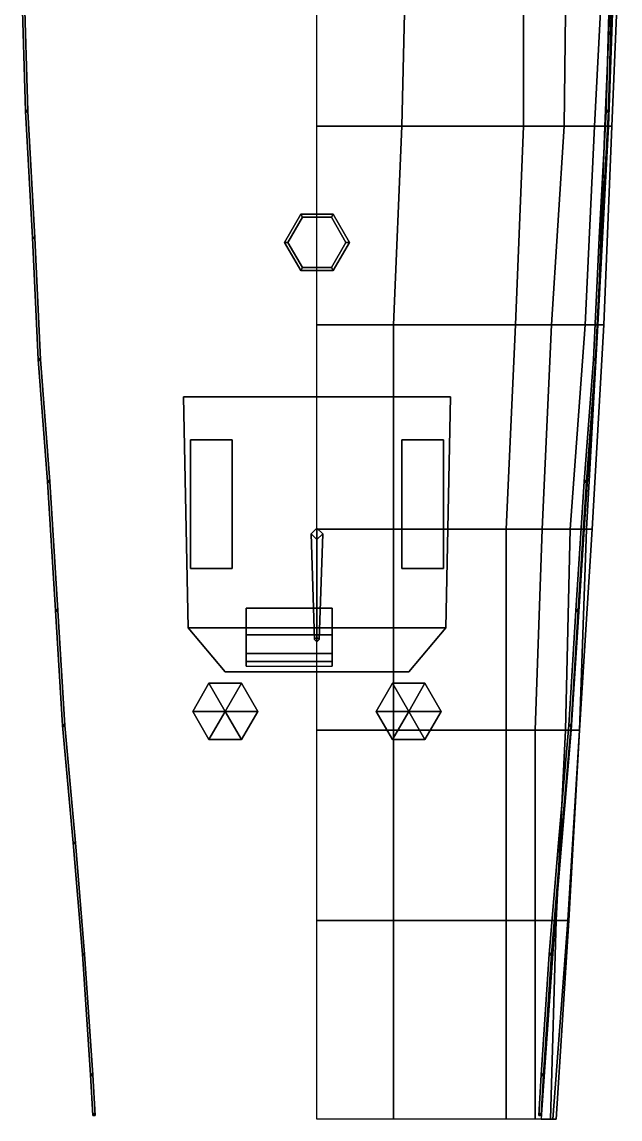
# Model space of a CAD drawing. Extents: x -2.7 to 2.7, y -17.4 to 17.4.
# Drawn here: x -2.54 to 2.61, y -17.45 to -8 of the extents above; entities that cross this region are included whole.
import ezdxf

# ---------------------------------------------------------------- set-up
doc = ezdxf.new("R2010")
doc.units = 0
doc.layers.get('0').update_dxf_attribs({"linetype": 'CONTINUOUS'})

msp = doc.modelspace()

# ---------------------------------------------------------------- linework, layer by layer
for points in [[(0, -8.9, -1.3), (0, -7.19, -1.42), (0.77, -7.19, -1.16), (0.73, -8.9, -1.09)], [(0.73, -8.9, -1.09), (0.77, -7.19, -1.16), (1.78, -7.19, -1), (1.78, -8.9, -0.94)], [(1.78, -8.9, -0.94), (1.78, -7.19, -1), (2.15, -7.19, -0.85), (2.13, -8.9, -0.77)], [(2.13, -8.9, -0.77), (2.15, -7.19, -0.85), (2.48, -7.19, -0.53), (2.39, -8.9, -0.53)], [(2.39, -8.9, -0.53), (2.48, -7.19, -0.53), (2.55, -7.19, -0.29), (2.48, -8.9, -0.29)], [(2.48, -8.9, -0.29), (2.55, -7.19, -0.29), (2.61, -7.19, 0.11), (2.54, -8.9, 0.11)], [(2.54, -8.9, 0.51), (2.61, -7.19, 0.51), (2.57, -7.19, 1.53), (2.51, -8.9, 1.53)], [(2.54, -8.9, 0.11), (2.61, -7.19, 0.11), (2.61, -7.19, 0.51), (2.54, -8.9, 0.51)], [(-2.51, -8.77, 2.35), (-2.54, -7.71, 2.36), (-2.52, -7.71, 2.36), (-2.49, -8.77, 2.35)], [(-2.49, -8.77, 2.35), (-2.52, -7.71, 2.36), (-2.54, -7.71, 2.36), (-2.51, -8.77, 2.35)], [(2.51, -8.77, 2.35), (2.54, -7.71, 2.36), (2.52, -7.71, 2.36), (2.49, -8.77, 2.35)], [(2.49, -8.77, 2.35), (2.52, -7.71, 2.36), (2.54, -7.71, 2.36), (2.51, -8.77, 2.35)], [(-2.43, -9.86, 2.35), (-2.49, -8.77, 2.35), (-2.51, -8.77, 2.35), (-2.45, -9.86, 2.35)], [(-2.45, -9.86, 2.35), (-2.51, -8.77, 2.35), (-2.49, -8.77, 2.35), (-2.43, -9.86, 2.35)], [(-2.505, -8.7613, 2.35), (-2.49, -8.77, 2.35), (-2.49, -8.77, 1.53), (-2.505, -8.7613, 1.53)], [(-2.505, -8.7787, 2.35), (-2.505, -8.7613, 2.35), (-2.505, -8.7613, 1.53), (-2.505, -8.7787, 1.53)], [(-2.49, -8.77, 2.35), (-2.505, -8.7787, 2.35), (-2.505, -8.7787, 1.53), (-2.49, -8.77, 1.53)], [(2.43, -9.86, 2.35), (2.49, -8.77, 2.35), (2.51, -8.77, 2.35), (2.45, -9.86, 2.35)], [(2.45, -9.86, 2.35), (2.51, -8.77, 2.35), (2.49, -8.77, 2.35), (2.43, -9.86, 2.35)], [(2.505, -8.7613, 1.53), (2.49, -8.77, 1.53), (2.49, -8.77, 2.35), (2.505, -8.7613, 2.35)], [(2.49, -8.77, 1.53), (2.505, -8.7787, 1.53), (2.505, -8.7787, 2.35), (2.49, -8.77, 2.35)], [(2.505, -8.7787, 1.53), (2.505, -8.7613, 1.53), (2.505, -8.7613, 2.35), (2.505, -8.7787, 2.35)], [(0, -10.61, -1.15), (0, -8.9, -1.3), (0.73, -8.9, -1.09), (0.66, -10.61, -1.02)], [(0.66, -10.61, -1.02), (0.73, -8.9, -1.09), (1.78, -8.9, -0.94), (1.71, -10.61, -0.86)], [(1.71, -10.61, -0.86), (1.78, -8.9, -0.94), (2.13, -8.9, -0.77), (2.02, -10.61, -0.76)], [(2.02, -10.61, -0.76), (2.13, -8.9, -0.77), (2.39, -8.9, -0.53), (2.31, -10.61, -0.53)], [(2.31, -10.61, -0.53), (2.39, -8.9, -0.53), (2.48, -8.9, -0.29), (2.42, -10.61, -0.29)], [(2.42, -10.61, -0.29), (2.48, -8.9, -0.29), (2.54, -8.9, 0.11), (2.47, -10.61, 0.27)], [(2.47, -10.61, 0.51), (2.54, -8.9, 0.51), (2.51, -8.9, 1.53), (2.42, -10.61, 1.53)], [(2.47, -10.61, 0.27), (2.54, -8.9, 0.11), (2.54, -8.9, 0.51), (2.47, -10.61, 0.51)], [(-0.25, -9.9, 1.61), (-0.125, -9.6835, 1.61), (-0.14, -9.6575, 1.58), (-0.28, -9.9, 1.58)], [(-0.14, -9.6575, 1.53), (-0.28, -9.9, 1.53), (-0.28, -9.9, 1.58), (-0.14, -9.6575, 1.58)], [(-0.125, -9.6835, 1.61), (-0.25, -9.9, 1.61), (-0.25, -9.9, 2.38), (-0.125, -9.6835, 2.38)], [(0.14, -9.6575, 1.53), (-0.14, -9.6575, 1.53), (-0.14, -9.6575, 1.58), (0.14, -9.6575, 1.58)], [(-0.125, -9.6835, 1.61), (0.125, -9.6835, 1.61), (0.14, -9.6575, 1.58), (-0.14, -9.6575, 1.58)], [(0.125, -9.6835, 1.61), (-0.125, -9.6835, 1.61), (-0.125, -9.6835, 2.38), (0.125, -9.6835, 2.38)], [(0.125, -9.6835, 1.61), (0.25, -9.9, 1.61), (0.28, -9.9, 1.58), (0.14, -9.6575, 1.58)], [(0.25, -9.9, 1.61), (0.125, -9.6835, 1.61), (0.125, -9.6835, 2.38), (0.25, -9.9, 2.38)], [(0.28, -9.9, 1.53), (0.14, -9.6575, 1.53), (0.14, -9.6575, 1.58), (0.28, -9.9, 1.58)], [(-2.38, -10.91, 2.34), (-2.43, -9.86, 2.35), (-2.45, -9.86, 2.35), (-2.4, -10.91, 2.34)], [(-2.4, -10.91, 2.34), (-2.45, -9.86, 2.35), (-2.43, -9.86, 2.35), (-2.38, -10.91, 2.34)], [(-2.445, -9.8513, 2.35), (-2.43, -9.86, 2.35), (-2.43, -9.86, 1.53), (-2.445, -9.8513, 1.53)], [(-2.445, -9.8687, 2.35), (-2.445, -9.8513, 2.35), (-2.445, -9.8513, 1.53), (-2.445, -9.8687, 1.53)], [(-2.43, -9.86, 2.35), (-2.445, -9.8687, 2.35), (-2.445, -9.8687, 1.53), (-2.43, -9.86, 1.53)], [(-0.125, -10.1165, 1.61), (-0.25, -9.9, 1.61), (-0.28, -9.9, 1.58), (-0.14, -10.1425, 1.58)], [(-0.28, -9.9, 1.53), (-0.14, -10.1425, 1.53), (-0.14, -10.1425, 1.58), (-0.28, -9.9, 1.58)], [(-0.25, -9.9, 1.61), (-0.125, -10.1165, 1.61), (-0.125, -10.1165, 2.38), (-0.25, -9.9, 2.38)], [(0.125, -10.1165, 1.61), (0.25, -9.9, 1.61), (0.25, -9.9, 2.38), (0.125, -10.1165, 2.38)], [(0.25, -9.9, 1.61), (0.125, -10.1165, 1.61), (0.14, -10.1425, 1.58), (0.28, -9.9, 1.58)], [(0.14, -10.1425, 1.53), (0.28, -9.9, 1.53), (0.28, -9.9, 1.58), (0.14, -10.1425, 1.58)], [(2.4, -10.91, 2.34), (2.45, -9.86, 2.35), (2.43, -9.86, 2.35), (2.38, -10.91, 2.34)], [(2.38, -10.91, 2.34), (2.43, -9.86, 2.35), (2.45, -9.86, 2.35), (2.4, -10.91, 2.34)], [(2.445, -9.8513, 1.53), (2.43, -9.86, 1.53), (2.43, -9.86, 2.35), (2.445, -9.8513, 2.35)], [(2.43, -9.86, 1.53), (2.445, -9.8687, 1.53), (2.445, -9.8687, 2.35), (2.43, -9.86, 2.35)], [(2.445, -9.8687, 1.53), (2.445, -9.8513, 1.53), (2.445, -9.8513, 2.35), (2.445, -9.8687, 2.35)], [(0.125, -10.1165, 1.61), (-0.125, -10.1165, 1.61), (-0.14, -10.1425, 1.58), (0.14, -10.1425, 1.58)], [(-0.14, -10.1425, 1.53), (0.14, -10.1425, 1.53), (0.14, -10.1425, 1.58), (-0.14, -10.1425, 1.58)], [(-0.125, -10.1165, 1.61), (0.125, -10.1165, 1.61), (0.125, -10.1165, 2.38), (-0.125, -10.1165, 2.38)], [(0, -12.37, -1.06), (0, -10.61, -1.15), (0.66, -10.61, -1.02), (0.66, -12.37, -0.9)], [(0.66, -12.37, -0.9), (0.66, -10.61, -1.02), (1.71, -10.61, -0.86), (1.63, -12.37, -0.79)], [(1.63, -12.37, -0.79), (1.71, -10.61, -0.86), (2.02, -10.61, -0.76), (1.94, -12.37, -0.7)], [(1.94, -12.37, -0.7), (2.02, -10.61, -0.76), (2.31, -10.61, -0.53), (2.18, -12.37, -0.53)], [(2.18, -12.37, -0.53), (2.31, -10.61, -0.53), (2.42, -10.61, -0.29), (2.32, -12.37, -0.29)], [(2.37, -12.37, 0.51), (2.47, -10.61, 0.51), (2.42, -10.61, 1.53), (2.3, -12.37, 1.53)], [(2.32, -12.37, -0.29), (2.42, -10.61, -0.29), (2.47, -10.61, 0.27), (2.37, -12.37, 0.27)], [(2.37, -12.37, 0.27), (2.47, -10.61, 0.27), (2.47, -10.61, 0.51), (2.37, -12.37, 0.51)], [(-2.32, -11.96, 2.32), (-2.4, -10.91, 2.34), (-2.38, -10.91, 2.34), (-2.3, -11.96, 2.32)], [(-2.3, -11.96, 2.32), (-2.38, -10.91, 2.34), (-2.4, -10.91, 2.34), (-2.32, -11.96, 2.32)], [(-2.395, -10.9187, 2.34), (-2.395, -10.9013, 2.34), (-2.395, -10.9013, 1.53), (-2.395, -10.9187, 1.53)], [(-2.395, -10.9013, 2.34), (-2.38, -10.91, 2.34), (-2.38, -10.91, 1.53), (-2.395, -10.9013, 1.53)], [(-2.38, -10.91, 2.34), (-2.395, -10.9187, 2.34), (-2.395, -10.9187, 1.53), (-2.38, -10.91, 1.53)], [(2.3, -11.96, 2.32), (2.38, -10.91, 2.34), (2.4, -10.91, 2.34), (2.32, -11.96, 2.32)], [(2.32, -11.96, 2.32), (2.4, -10.91, 2.34), (2.38, -10.91, 2.34), (2.3, -11.96, 2.32)], [(2.395, -10.9013, 1.53), (2.38, -10.91, 1.53), (2.38, -10.91, 2.34), (2.395, -10.9013, 2.34)], [(2.38, -10.91, 1.53), (2.395, -10.9187, 1.53), (2.395, -10.9187, 2.34), (2.38, -10.91, 2.34)], [(2.395, -10.9187, 1.53), (2.395, -10.9013, 1.53), (2.395, -10.9013, 2.34), (2.395, -10.9187, 2.34)], [(1.15, -11.23, 1.77), (-1.15, -11.23, 1.77), (-1.11, -13.22, 1.77), (1.11, -13.22, 1.77)], [(1.15, -11.23, 1.53), (-1.15, -11.23, 1.53), (-1.15, -11.23, 1.77), (1.15, -11.23, 1.77)], [(-1.11, -13.22, 1.77), (-1.15, -11.23, 1.77), (-1.15, -11.23, 1.53), (-1.11, -13.22, 1.53)], [(1.11, -13.22, 1.53), (1.15, -11.23, 1.53), (1.15, -11.23, 1.77), (1.11, -13.22, 1.77)], [(-1.09, -12.71, 2.33), (-1.09, -11.6, 2.33), (-1.09, -11.6, 1.77), (-1.09, -12.71, 1.77)], [(-0.73, -11.6, 2.33), (-1.09, -11.6, 2.33), (-1.09, -12.71, 2.33), (-0.73, -12.71, 2.33)], [(-0.73, -11.6, 1.77), (-1.09, -11.6, 1.77), (-1.09, -11.6, 2.33), (-0.73, -11.6, 2.33)], [(-0.73, -12.71, 1.77), (-0.73, -11.6, 1.77), (-0.73, -11.6, 2.33), (-0.73, -12.71, 2.33)], [(1.09, -11.6, 2.33), (0.73, -11.6, 2.33), (0.73, -12.71, 2.33), (1.09, -12.71, 2.33)], [(1.09, -11.6, 1.77), (0.73, -11.6, 1.77), (0.73, -11.6, 2.33), (1.09, -11.6, 2.33)], [(0.73, -12.71, 2.33), (0.73, -11.6, 2.33), (0.73, -11.6, 1.77), (0.73, -12.71, 1.77)], [(1.09, -12.71, 1.77), (1.09, -11.6, 1.77), (1.09, -11.6, 2.33), (1.09, -12.71, 2.33)], [(-2.23, -13.07, 2.32), (-2.3, -11.96, 2.32), (-2.32, -11.96, 2.32), (-2.25, -13.07, 2.32)], [(-2.25, -13.07, 2.32), (-2.32, -11.96, 2.32), (-2.3, -11.96, 2.32), (-2.23, -13.07, 2.32)], [(-2.315, -11.9513, 2.32), (-2.3, -11.96, 2.32), (-2.3, -11.96, 1.53), (-2.315, -11.9513, 1.53)], [(-2.315, -11.9687, 2.32), (-2.315, -11.9513, 2.32), (-2.315, -11.9513, 1.53), (-2.315, -11.9687, 1.53)], [(-2.3, -11.96, 2.32), (-2.315, -11.9687, 2.32), (-2.315, -11.9687, 1.53), (-2.3, -11.96, 1.53)], [(2.25, -13.07, 2.32), (2.32, -11.96, 2.32), (2.3, -11.96, 2.32), (2.23, -13.07, 2.32)], [(2.23, -13.07, 2.32), (2.3, -11.96, 2.32), (2.32, -11.96, 2.32), (2.25, -13.07, 2.32)], [(2.315, -11.9513, 1.53), (2.3, -11.96, 1.53), (2.3, -11.96, 2.32), (2.315, -11.9513, 2.32)], [(2.3, -11.96, 1.53), (2.315, -11.9687, 1.53), (2.315, -11.9687, 2.32), (2.3, -11.96, 2.32)], [(2.315, -11.9687, 1.53), (2.315, -11.9513, 1.53), (2.315, -11.9513, 2.32), (2.315, -11.9687, 2.32)], [(0, -12.36, 1.77), (-0.05, -12.41, 1.77), (-0.02, -13.32, 4.1), (0, -13.3, 4.1)], [(0.05, -12.41, 1.77), (0, -12.36, 1.77), (0, -13.3, 4.1), (0.02, -13.32, 4.1)], [(0, -14.1, -0.9), (0, -12.37, -1.06), (0.66, -12.37, -0.9), (0.66, -14.1, -0.79)], [(0.66, -14.1, -0.79), (0.66, -12.37, -0.9), (1.63, -12.37, -0.79), (1.63, -14.1, -0.7)], [(1.63, -14.1, -0.7), (1.63, -12.37, -0.79), (1.94, -12.37, -0.7), (1.88, -14.1, -0.62)], [(1.88, -14.1, -0.62), (1.94, -12.37, -0.7), (2.18, -12.37, -0.53), (2.14, -14.1, -0.41)], [(2.14, -14.1, -0.41), (2.18, -12.37, -0.53), (2.32, -12.37, -0.29), (2.26, -14.1, -0.14)], [(2.26, -14.1, 0.51), (2.37, -12.37, 0.51), (2.3, -12.37, 1.53), (2.19, -14.1, 1.53)], [(2.26, -14.1, 0.27), (2.37, -12.37, 0.27), (2.37, -12.37, 0.51), (2.26, -14.1, 0.51)], [(2.26, -14.1, -0.14), (2.32, -12.37, -0.29), (2.37, -12.37, 0.27), (2.26, -14.1, 0.27)], [(-0.05, -12.41, 1.77), (0, -12.46, 1.77), (0, -13.34, 4.1), (-0.02, -13.32, 4.1)], [(0, -12.46, 1.77), (0.05, -12.41, 1.77), (0.02, -13.32, 4.1), (0, -13.34, 4.1)], [(-0.73, -12.71, 2.33), (-1.09, -12.71, 2.33), (-1.09, -12.71, 1.77), (-0.73, -12.71, 1.77)], [(1.09, -12.71, 2.33), (0.73, -12.71, 2.33), (0.73, -12.71, 1.77), (1.09, -12.71, 1.77)], [(-2.19, -14.06, 2.31), (-2.25, -13.07, 2.32), (-2.23, -13.07, 2.32), (-2.17, -14.06, 2.31)], [(-2.17, -14.06, 2.31), (-2.23, -13.07, 2.32), (-2.25, -13.07, 2.32), (-2.19, -14.06, 2.31)], [(-2.245, -13.0613, 2.32), (-2.23, -13.07, 2.32), (-2.23, -13.07, 1.53), (-2.245, -13.0613, 1.53)], [(-2.245, -13.0787, 2.32), (-2.245, -13.0613, 2.32), (-2.245, -13.0613, 1.53), (-2.245, -13.0787, 1.53)], [(-2.23, -13.07, 2.32), (-2.245, -13.0787, 2.32), (-2.245, -13.0787, 1.53), (-2.23, -13.07, 1.53)], [(0.13, -13.05, 1.77), (-0.61, -13.05, 1.77), (-0.61, -13.05, 2.3), (0.13, -13.05, 2.3)], [(-0.61, -13.51, 1.91), (-0.61, -13.05, 2.3), (-0.61, -13.05, 1.77), (-0.61, -13.55, 1.77)], [(-0.61, -13.44, 2.05), (-0.61, -13.28, 2.21), (-0.61, -13.05, 2.3), (-0.61, -13.51, 1.91)], [(0.13, -13.05, 2.3), (-0.61, -13.05, 2.3), (-0.61, -13.28, 2.21), (0.13, -13.28, 2.21)], [(0.13, -13.55, 1.77), (0.13, -13.05, 1.77), (0.13, -13.05, 2.3), (0.13, -13.51, 1.91)], [(0.13, -13.51, 1.91), (0.13, -13.05, 2.3), (0.13, -13.28, 2.21), (0.13, -13.44, 2.05)], [(2.17, -14.06, 2.31), (2.23, -13.07, 2.32), (2.25, -13.07, 2.32), (2.19, -14.06, 2.31)], [(2.19, -14.06, 2.31), (2.25, -13.07, 2.32), (2.23, -13.07, 2.32), (2.17, -14.06, 2.31)], [(2.245, -13.0613, 1.53), (2.23, -13.07, 1.53), (2.23, -13.07, 2.32), (2.245, -13.0613, 2.32)], [(2.23, -13.07, 1.53), (2.245, -13.0787, 1.53), (2.245, -13.0787, 2.32), (2.23, -13.07, 2.32)], [(2.245, -13.0787, 1.53), (2.245, -13.0613, 1.53), (2.245, -13.0613, 2.32), (2.245, -13.0787, 2.32)], [(-0.79, -13.6, 1.77), (-1.11, -13.22, 1.77), (-1.11, -13.22, 1.53), (-0.79, -13.6, 1.53)], [(1.11, -13.22, 1.77), (-1.11, -13.22, 1.77), (-0.79, -13.6, 1.77), (0.79, -13.6, 1.77)], [(0.79, -13.6, 1.53), (1.11, -13.22, 1.53), (1.11, -13.22, 1.77), (0.79, -13.6, 1.77)], [(0.13, -13.28, 2.21), (-0.61, -13.28, 2.21), (-0.61, -13.44, 2.05), (0.13, -13.44, 2.05)], [(0, -13.3, 4.1), (-0.02, -13.32, 4.1), (0, -13.34, 4.1), (0.02, -13.32, 4.1)], [(0.13, -13.44, 2.05), (-0.61, -13.44, 2.05), (-0.61, -13.51, 1.91), (0.13, -13.51, 1.91)], [(0.13, -13.51, 1.91), (-0.61, -13.51, 1.91), (-0.61, -13.55, 1.77), (0.13, -13.55, 1.77)], [(0.79, -13.6, 1.77), (-0.79, -13.6, 1.77), (-0.79, -13.6, 1.53), (0.79, -13.6, 1.53)], [(-0.93, -13.6975, 1.53), (-1.07, -13.94, 1.53), (-1.07, -13.94, 2.08), (-0.93, -13.6975, 2.08)], [(-0.93, -13.6975, 2.08), (-1.07, -13.94, 2.08), (-0.79, -13.94, 2.17)], [(-0.65, -13.6975, 1.53), (-0.93, -13.6975, 1.53), (-0.93, -13.6975, 2.08), (-0.65, -13.6975, 2.08)], [(-0.65, -13.6975, 2.08), (-0.93, -13.6975, 2.08), (-0.79, -13.94, 2.17)], [(-0.51, -13.94, 2.08), (-0.65, -13.6975, 2.08), (-0.79, -13.94, 2.17)], [(-0.51, -13.94, 1.53), (-0.65, -13.6975, 1.53), (-0.65, -13.6975, 2.08), (-0.51, -13.94, 2.08)], [(0.65, -13.6975, 1.53), (0.51, -13.94, 1.53), (0.51, -13.94, 2.08), (0.65, -13.6975, 2.08)], [(0.65, -13.6975, 2.08), (0.51, -13.94, 2.08), (0.79, -13.94, 2.17)], [(0.93, -13.6975, 1.53), (0.65, -13.6975, 1.53), (0.65, -13.6975, 2.08), (0.93, -13.6975, 2.08)], [(0.93, -13.6975, 2.08), (0.65, -13.6975, 2.08), (0.79, -13.94, 2.17)], [(1.07, -13.94, 2.08), (0.93, -13.6975, 2.08), (0.79, -13.94, 2.17)], [(1.07, -13.94, 1.53), (0.93, -13.6975, 1.53), (0.93, -13.6975, 2.08), (1.07, -13.94, 2.08)], [(-1.07, -13.94, 1.53), (-0.93, -14.1825, 1.53), (-0.93, -14.1825, 2.08), (-1.07, -13.94, 2.08)], [(-1.07, -13.94, 2.08), (-0.93, -14.1825, 2.08), (-0.79, -13.94, 2.17)], [(-0.93, -14.1825, 2.08), (-0.65, -14.1825, 2.08), (-0.79, -13.94, 2.17)], [(-0.65, -14.1825, 2.08), (-0.51, -13.94, 2.08), (-0.79, -13.94, 2.17)], [(-0.65, -14.1825, 1.53), (-0.51, -13.94, 1.53), (-0.51, -13.94, 2.08), (-0.65, -14.1825, 2.08)], [(0.51, -13.94, 1.53), (0.65, -14.1825, 1.53), (0.65, -14.1825, 2.08), (0.51, -13.94, 2.08)], [(0.51, -13.94, 2.08), (0.65, -14.1825, 2.08), (0.79, -13.94, 2.17)], [(0.65, -14.1825, 2.08), (0.93, -14.1825, 2.08), (0.79, -13.94, 2.17)], [(0.93, -14.1825, 2.08), (1.07, -13.94, 2.08), (0.79, -13.94, 2.17)], [(0.93, -14.1825, 1.53), (1.07, -13.94, 1.53), (1.07, -13.94, 2.08), (0.93, -14.1825, 2.08)], [(-2.08, -15.07, 2.3), (-2.17, -14.06, 2.31), (-2.19, -14.06, 2.31), (-2.1, -15.07, 2.3)], [(-2.1, -15.07, 2.3), (-2.19, -14.06, 2.31), (-2.17, -14.06, 2.31), (-2.08, -15.07, 2.3)], [(-2.185, -14.0513, 2.31), (-2.17, -14.06, 2.31), (-2.17, -14.06, 1.53), (-2.185, -14.0513, 1.53)], [(-2.185, -14.0687, 2.31), (-2.185, -14.0513, 2.31), (-2.185, -14.0513, 1.53), (-2.185, -14.0687, 1.53)], [(-2.17, -14.06, 2.31), (-2.185, -14.0687, 2.31), (-2.185, -14.0687, 1.53), (-2.17, -14.06, 1.53)], [(2.1, -15.07, 2.3), (2.19, -14.06, 2.31), (2.17, -14.06, 2.31), (2.08, -15.07, 2.3)], [(2.08, -15.07, 2.3), (2.17, -14.06, 2.31), (2.19, -14.06, 2.31), (2.1, -15.07, 2.3)], [(2.185, -14.0513, 1.53), (2.17, -14.06, 1.53), (2.17, -14.06, 2.31), (2.185, -14.0513, 2.31)], [(2.17, -14.06, 1.53), (2.185, -14.0687, 1.53), (2.185, -14.0687, 2.31), (2.17, -14.06, 2.31)], [(2.185, -14.0687, 1.53), (2.185, -14.0513, 1.53), (2.185, -14.0513, 2.31), (2.185, -14.0687, 2.31)], [(0, -15.74, -0.79), (0, -14.1, -0.9), (0.66, -14.1, -0.79), (0.66, -15.74, -0.69)], [(0.66, -15.74, -0.69), (0.66, -14.1, -0.79), (1.63, -14.1, -0.7), (1.63, -15.74, -0.58)], [(1.63, -15.74, -0.58), (1.63, -14.1, -0.7), (1.88, -14.1, -0.62), (1.88, -15.74, -0.49)], [(1.88, -15.74, -0.49), (1.88, -14.1, -0.62), (2.14, -14.1, -0.41), (2.06, -15.74, -0.32)], [(2.16, -15.74, 0.51), (2.26, -14.1, 0.51), (2.19, -14.1, 1.53), (2.05, -15.74, 1.53)], [(2.06, -15.74, -0.32), (2.14, -14.1, -0.41), (2.26, -14.1, -0.14), (2.17, -15.74, 0.02)], [(2.17, -15.74, 0.27), (2.26, -14.1, 0.27), (2.26, -14.1, 0.51), (2.16, -15.74, 0.51)], [(2.17, -15.74, 0.02), (2.26, -14.1, -0.14), (2.26, -14.1, 0.27), (2.17, -15.74, 0.27)], [(-0.93, -14.1825, 1.53), (-0.65, -14.1825, 1.53), (-0.65, -14.1825, 2.08), (-0.93, -14.1825, 2.08)], [(0.65, -14.1825, 1.53), (0.93, -14.1825, 1.53), (0.93, -14.1825, 2.08), (0.65, -14.1825, 2.08)], [(-2, -16.03, 2.3), (-2.08, -15.07, 2.3), (-2.1, -15.07, 2.3), (-2.02, -16.03, 2.3)], [(-2.02, -16.03, 2.3), (-2.1, -15.07, 2.3), (-2.08, -15.07, 2.3), (-2, -16.03, 2.3)], [(-2.095, -15.0613, 2.3), (-2.08, -15.07, 2.3), (-2.08, -15.07, 1.53), (-2.095, -15.0613, 1.53)], [(-2.095, -15.0787, 2.3), (-2.095, -15.0613, 2.3), (-2.095, -15.0613, 1.53), (-2.095, -15.0787, 1.53)], [(-2.08, -15.07, 2.3), (-2.095, -15.0787, 2.3), (-2.095, -15.0787, 1.53), (-2.08, -15.07, 1.53)], [(2, -16.03, 2.3), (2.08, -15.07, 2.3), (2.1, -15.07, 2.3), (2.02, -16.03, 2.3)], [(2.02, -16.03, 2.3), (2.1, -15.07, 2.3), (2.08, -15.07, 2.3), (2, -16.03, 2.3)], [(2.095, -15.0613, 1.53), (2.08, -15.07, 1.53), (2.08, -15.07, 2.3), (2.095, -15.0613, 2.3)], [(2.08, -15.07, 1.53), (2.095, -15.0787, 1.53), (2.095, -15.0787, 2.3), (2.08, -15.07, 2.3)], [(2.095, -15.0787, 1.53), (2.095, -15.0613, 1.53), (2.095, -15.0613, 2.3), (2.095, -15.0787, 2.3)], [(0, -17.45, -0.66), (0, -15.74, -0.79), (0.66, -15.74, -0.69), (0.66, -17.45, -0.58)], [(0.66, -17.45, -0.58), (0.66, -15.74, -0.69), (1.63, -15.74, -0.58), (1.63, -17.45, -0.46)], [(1.63, -17.45, -0.46), (1.63, -15.74, -0.58), (1.88, -15.74, -0.49), (1.88, -17.45, -0.34)], [(1.88, -17.45, -0.34), (1.88, -15.74, -0.49), (2.06, -15.74, -0.32), (2.01, -17.45, -0.16)], [(2.03, -17.45, 0.51), (2.16, -15.74, 0.51), (2.05, -15.74, 1.53), (1.93, -17.45, 1.51)], [(2.01, -17.45, -0.16), (2.06, -15.74, -0.32), (2.17, -15.74, 0.02), (2.06, -17.45, 0.02)], [(2.06, -17.45, 0.27), (2.17, -15.74, 0.27), (2.16, -15.74, 0.51), (2.03, -17.45, 0.51)], [(2.06, -17.45, 0.02), (2.17, -15.74, 0.02), (2.17, -15.74, 0.27), (2.06, -17.45, 0.27)], [(-1.95, -17.07, 2.3), (-2.02, -16.03, 2.3), (-2, -16.03, 2.3), (-1.93, -17.07, 2.3)], [(-1.93, -17.07, 2.3), (-2, -16.03, 2.3), (-2.02, -16.03, 2.3), (-1.95, -17.07, 2.3)], [(-2.015, -16.0213, 2.3), (-2, -16.03, 2.3), (-2, -16.03, 1.52), (-2.015, -16.0213, 1.52)], [(-2.015, -16.0387, 2.3), (-2.015, -16.0213, 2.3), (-2.015, -16.0213, 1.52), (-2.015, -16.0387, 1.52)], [(-2, -16.03, 2.3), (-2.015, -16.0387, 2.3), (-2.015, -16.0387, 1.52), (-2, -16.03, 1.52)], [(1.95, -17.07, 2.3), (2.02, -16.03, 2.3), (2, -16.03, 2.3), (1.93, -17.07, 2.3)], [(1.93, -17.07, 2.3), (2, -16.03, 2.3), (2.02, -16.03, 2.3), (1.95, -17.07, 2.3)], [(2.015, -16.0213, 1.52), (2, -16.03, 1.52), (2, -16.03, 2.3), (2.015, -16.0213, 2.3)], [(2, -16.03, 1.52), (2.015, -16.0387, 1.52), (2.015, -16.0387, 2.3), (2, -16.03, 2.3)], [(2.015, -16.0387, 1.52), (2.015, -16.0213, 1.52), (2.015, -16.0213, 2.3), (2.015, -16.0387, 2.3)], [(-1.93, -17.42, 2.32), (-1.95, -17.07, 2.3), (-1.93, -17.07, 2.3), (-1.91, -17.42, 2.32)], [(-1.91, -17.42, 2.32), (-1.93, -17.07, 2.3), (-1.95, -17.07, 2.3), (-1.93, -17.42, 2.32)], [(-1.945, -17.0787, 2.3), (-1.945, -17.0613, 2.3), (-1.945, -17.0613, 1.51), (-1.945, -17.0787, 1.51)], [(-1.945, -17.0613, 2.3), (-1.93, -17.07, 2.3), (-1.93, -17.07, 1.51), (-1.945, -17.0613, 1.51)], [(-1.93, -17.07, 2.3), (-1.945, -17.0787, 2.3), (-1.945, -17.0787, 1.51), (-1.93, -17.07, 1.51)], [(1.93, -17.42, 2.32), (1.95, -17.07, 2.3), (1.93, -17.07, 2.3), (1.91, -17.42, 2.32)], [(1.91, -17.42, 2.32), (1.93, -17.07, 2.3), (1.95, -17.07, 2.3), (1.93, -17.42, 2.32)], [(1.945, -17.0613, 1.51), (1.93, -17.07, 1.51), (1.93, -17.07, 2.3), (1.945, -17.0613, 2.3)], [(1.93, -17.07, 1.51), (1.945, -17.0787, 1.51), (1.945, -17.0787, 2.3), (1.93, -17.07, 2.3)], [(1.945, -17.0787, 1.51), (1.945, -17.0613, 1.51), (1.945, -17.0613, 2.3), (1.945, -17.0787, 2.3)], [(-1.925, -17.4187, 2.32), (-1.925, -17.4013, 2.32), (-1.925, -17.4013, 1.51), (-1.925, -17.4187, 1.51)], [(-1.925, -17.4013, 2.32), (-1.91, -17.41, 2.32), (-1.91, -17.41, 1.51), (-1.925, -17.4013, 1.51)], [(-1.91, -17.41, 2.32), (-1.925, -17.4187, 2.32), (-1.925, -17.4187, 1.51), (-1.91, -17.41, 1.51)], [(1.925, -17.4013, 1.51), (1.91, -17.41, 1.51), (1.91, -17.41, 2.32), (1.925, -17.4013, 2.32)], [(1.91, -17.41, 1.51), (1.925, -17.4187, 1.51), (1.925, -17.4187, 2.32), (1.91, -17.41, 2.32)], [(1.925, -17.4187, 1.51), (1.925, -17.4013, 1.51), (1.925, -17.4013, 2.32), (1.925, -17.4187, 2.32)]]:
    msp.add_3dface(points)

doc.saveas('drawing.dxf')
